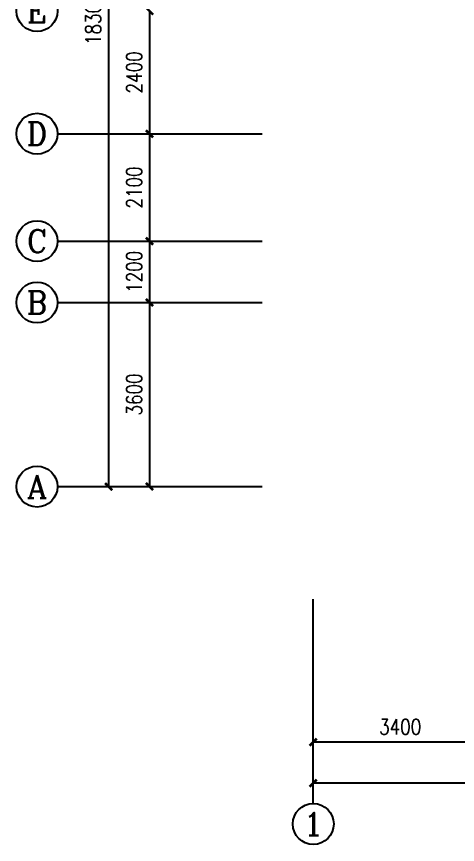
# Model space of a CAD drawing. Header units: millimetres. Extents: x 643 to 40043, y 348 to 31548.
# Drawn here: x 643 to 9262, y 348 to 16540 of the extents above; entities that cross this region are included whole.
import ezdxf
from ezdxf.enums import TextEntityAlignment as Align

# ---------------------------------------------------------------- set-up
doc = ezdxf.new("R2010")
doc.units = ezdxf.units.MM
for name, color, linetype in [('AXIS', 3, 'Continuous'), ('AXIS_TEXT', 7, 'Continuous'), ('PUB_WINDW', 7, 'Continuous')]:
    doc.layers.add(name, color=color, linetype=linetype)
doc.styles.add('COMPLEX', font='COMPLEX')
doc.styles.add('DIM_FONT', font='SIMPLEX', dxfattribs={"width": 0.8})
doc.dimstyles.new('AXIS', dxfattribs={"dimtxt": 300, "dimasz": 1, "dimexe": 250, "dimexo": 300, "dimgap": 0.09, "dimtad": 1, "dimdec": 0, "dimzin": 0, "dimdsep": 46, "dimtxsty": 'DIM_FONT', "dimblk": '_DIMX', "dimcen": 0.09, "dimse1": 1, "dimse2": 1, "dimclrt": 7, "dimadec": 0, "dimazin": 0, "dimtfac": 1, "dimtdec": 0, "dimtix": 1, "dimtmove": 2, "dimatfit": 3, "dimldrblk": '_DIMX', "dimfxl": 1, "dimtolj": 1, "dimtzin": 0, "dimarcsym": 0})

# ---------------------------------------------------------------- blocks, each defined once
blk = doc.blocks.new('_AXISO')
blk.add_circle((0, 0), 0.5)
at = {"layer": 'AXIS_TEXT', "style": 'COMPLEX', "width": 1.041667}
blk.add_attdef('A', text='', height=0.56, dxfattribs=at).set_placement((-0.25, -0.28), (0.25, -0.28), align=Align.FIT)
blk = doc.blocks.new('_DIMX')
at = {"const_width": 50}
blk.add_lwpolyline([(-70, -70), (70, 70)], dxfattribs=at)
blk = doc.blocks.new('*D41')
at = {"color": 0, "linetype": 'ByBlock', "transparency": 16777216}
blk.add_line((-213013, 9382), (-240811, 9382), dxfattribs=at)
at = {"layer": 'DEFPOINTS', "color": 0, "linetype": 'ByBlock', "transparency": 16777216}
for p in [(-240812, 12982), (-213012, 12982), (-240812, 9382)]:
    blk.add_point(p, dxfattribs=at)
at = {"color": 0, "linetype": 'ByBlock', "transparency": 16777216, "rotation": 180}
blk.add_blockref('_DIMX', (-240812, 9382), dxfattribs=at)
at = {"color": 0, "linetype": 'ByBlock', "transparency": 16777216}
blk.add_blockref('_DIMX', (-213012, 9382), dxfattribs=at)
at = {"color": 7, "linetype": 'ByBlock', "transparency": 16777216, "insert": (-226912, 9682), "char_height": 300, "attachment_point": 5, "style": 'DIM_FONT'}
blk.add_mtext('\\A1;27800', dxfattribs=at)
blk = doc.blocks.new('*D51')
at = {"color": 0, "linetype": 'ByBlock', "transparency": 16777216}
blk.add_line((-244012, 24481), (-244012, 22083), dxfattribs=at)
at = {"layer": 'DEFPOINTS', "color": 0, "linetype": 'ByBlock', "transparency": 16777216}
for p in [(-241812, 24482), (-244012, 22082), (-241812, 22082)]:
    blk.add_point(p, dxfattribs=at)
at = {"color": 0, "linetype": 'ByBlock', "transparency": 16777216}
for p, rotation in [((-244012, 24482), 90), ((-244012, 22082), 270)]:
    blk.add_blockref('_DIMX', p, dxfattribs=dict(at, rotation=rotation))
at = {"color": 7, "linetype": 'ByBlock', "transparency": 16777216, "insert": (-244312, 23282), "char_height": 300, "attachment_point": 5, "rotation": 90, "style": 'DIM_FONT'}
blk.add_mtext('\\A1;2400', dxfattribs=at)
blk = doc.blocks.new('*D43')
at = {"color": 0, "linetype": 'ByBlock', "transparency": 16777216}
blk.add_line((-244812, 33481), (-244812, 15183), dxfattribs=at)
at = {"layer": 'DEFPOINTS', "color": 0, "linetype": 'ByBlock', "transparency": 16777216}
for p in [(-241812, 33482), (-244812, 15182), (-241812, 15182)]:
    blk.add_point(p, dxfattribs=at)
at = {"color": 0, "linetype": 'ByBlock', "transparency": 16777216}
for p, rotation in [((-244812, 33482), 90), ((-244812, 15182), 270)]:
    blk.add_blockref('_DIMX', p, dxfattribs=dict(at, rotation=rotation))
at = {"color": 7, "linetype": 'ByBlock', "transparency": 16777216, "insert": (-245112, 24332), "char_height": 300, "attachment_point": 5, "rotation": 90, "style": 'DIM_FONT'}
blk.add_mtext('\\A1;18300', dxfattribs=at)
blk = doc.blocks.new('*D46')
at = {"color": 0, "linetype": 'ByBlock', "transparency": 16777216}
blk.add_line((-237413, 10182), (-240811, 10182), dxfattribs=at)
at = {"layer": 'DEFPOINTS', "color": 0, "linetype": 'ByBlock', "transparency": 16777216}
for p in [(-240812, 12982), (-237412, 12982), (-240812, 10182)]:
    blk.add_point(p, dxfattribs=at)
at = {"color": 0, "linetype": 'ByBlock', "transparency": 16777216, "rotation": 180}
blk.add_blockref('_DIMX', (-240812, 10182), dxfattribs=at)
at = {"color": 0, "linetype": 'ByBlock', "transparency": 16777216}
blk.add_blockref('_DIMX', (-237412, 10182), dxfattribs=at)
at = {"color": 7, "linetype": 'ByBlock', "transparency": 16777216, "insert": (-239112, 10482), "char_height": 300, "attachment_point": 5, "style": 'DIM_FONT'}
blk.add_mtext('\\A1;3400', dxfattribs=at)
blk = doc.blocks.new('*D44')
at = {"color": 0, "linetype": 'ByBlock', "transparency": 16777216}
blk.add_line((-244012, 18781), (-244012, 15183), dxfattribs=at)
at = {"layer": 'DEFPOINTS', "color": 0, "linetype": 'ByBlock', "transparency": 16777216}
for p in [(-241812, 18782), (-244012, 15182), (-241812, 15182)]:
    blk.add_point(p, dxfattribs=at)
at = {"color": 0, "linetype": 'ByBlock', "transparency": 16777216}
for p, rotation in [((-244012, 18782), 90), ((-244012, 15182), 270)]:
    blk.add_blockref('_DIMX', p, dxfattribs=dict(at, rotation=rotation))
at = {"color": 7, "linetype": 'ByBlock', "transparency": 16777216, "insert": (-244312, 16982), "char_height": 300, "attachment_point": 5, "rotation": 90, "style": 'DIM_FONT'}
blk.add_mtext('\\A1;3600', dxfattribs=at)
blk = doc.blocks.new('*D49')
at = {"color": 0, "linetype": 'ByBlock', "transparency": 16777216}
blk.add_line((-244012, 19981), (-244012, 18783), dxfattribs=at)
at = {"layer": 'DEFPOINTS', "color": 0, "linetype": 'ByBlock', "transparency": 16777216}
for p in [(-241812, 19982), (-244012, 18782), (-241812, 18782)]:
    blk.add_point(p, dxfattribs=at)
at = {"color": 0, "linetype": 'ByBlock', "transparency": 16777216}
for p, rotation in [((-244012, 19982), 90), ((-244012, 18782), 270)]:
    blk.add_blockref('_DIMX', p, dxfattribs=dict(at, rotation=rotation))
at = {"color": 7, "linetype": 'ByBlock', "transparency": 16777216, "insert": (-244312, 19382), "char_height": 300, "attachment_point": 5, "rotation": 90, "style": 'DIM_FONT'}
blk.add_mtext('\\A1;1200', dxfattribs=at)
blk = doc.blocks.new('*D50')
at = {"color": 0, "linetype": 'ByBlock', "transparency": 16777216}
blk.add_line((-244012, 22081), (-244012, 19983), dxfattribs=at)
at = {"layer": 'DEFPOINTS', "color": 0, "linetype": 'ByBlock', "transparency": 16777216}
for p in [(-241812, 22082), (-244012, 19982), (-241812, 19982)]:
    blk.add_point(p, dxfattribs=at)
at = {"color": 0, "linetype": 'ByBlock', "transparency": 16777216}
for p, rotation in [((-244012, 22082), 90), ((-244012, 19982), 270)]:
    blk.add_blockref('_DIMX', p, dxfattribs=dict(at, rotation=rotation))
at = {"color": 7, "linetype": 'ByBlock', "transparency": 16777216, "insert": (-244312, 21032), "char_height": 300, "attachment_point": 5, "rotation": 90, "style": 'DIM_FONT'}
blk.add_mtext('\\A1;2100', dxfattribs=at)
blk = doc.blocks.new('1T4F68')
at = {"layer": 'AXIS', "color": 7}
for p, q in [((-3494.2, -14944.5), (505.8, -14944.5)), ((-3494.2, -17044.5), (505.8, -17044.5)), ((-3494.2, -18244.5), (505.8, -18244.5)), ((-3494.2, -21844.5), (505.8, -21844.5)), ((1505.8, -28044.5), (1505.8, -24044.5))]:
    blk.add_line(p, q, dxfattribs=at)
ref = blk.add_blockref('_AXISO', (-3894.2, -12544.5), dxfattribs=dict(at, xscale=800, yscale=800, zscale=800))
ref.add_attrib('A', 'E', dxfattribs={"layer": 'AXIS_TEXT', "height": 448, "style": 'COMPLEX', "width": 1.171875}).set_placement((-4094.2, -12768.5), (-3694.2, -12768.5), align=Align.FIT)
ref = blk.add_blockref('_AXISO', (-3894.2, -14944.5), dxfattribs=dict(at, xscale=800, yscale=800, zscale=800))
ref.add_attrib('A', 'D', dxfattribs={"layer": 'AXIS_TEXT', "height": 448, "style": 'COMPLEX', "width": 1.102941}).set_placement((-4094.2, -15168.5), (-3694.2, -15168.5), align=Align.FIT)
ref = blk.add_blockref('_AXISO', (-3894.2, -17044.5), dxfattribs=dict(at, xscale=800, yscale=800, zscale=800))
ref.add_attrib('A', 'C', dxfattribs={"layer": 'AXIS_TEXT', "height": 448, "style": 'COMPLEX', "width": 1.25}).set_placement((-4094.2, -17268.5), (-3694.2, -17268.5), align=Align.FIT)
ref = blk.add_blockref('_AXISO', (-3894.2, -18244.5), dxfattribs=dict(at, xscale=800, yscale=800, zscale=800))
ref.add_attrib('A', 'B', dxfattribs={"layer": 'AXIS_TEXT', "height": 448, "style": 'COMPLEX', "width": 1.102941}).set_placement((-4094.2, -18468.5), (-3694.2, -18468.5), align=Align.FIT)
at = {"layer": 'AXIS', "color": 7, "xscale": 800, "yscale": 800, "zscale": 800}
blk.add_blockref('_AXISO', (-3894.2, -21844.5), dxfattribs=at).add_auto_attribs({'A': 'A'})
at = {"layer": 'AXIS', "color": 7}
ref = blk.add_blockref('_AXISO', (1505.8, -28444.5), dxfattribs=dict(at, xscale=800, yscale=800, zscale=800))
ref.add_attrib('A', '1', dxfattribs={"layer": 'AXIS_TEXT', "height": 448, "style": 'COMPLEX', "width": 2.083333}).set_placement((1305.8, -28668.5), (1705.8, -28668.5), align=Align.FIT)
for p1, p2, distance, picture, middle in [((505.8, -3544.5), (505.8, -21844.5), -3000, '*D43', (-2794.2, -12694.5)), ((29305.8, -24044.5), (1505.8, -24044.5), 3600, '*D41', (15405.8, -27344.5))]:
    dim = blk.add_aligned_dim(p1=p1, p2=p2, distance=distance, dimstyle='AXIS', dxfattribs=at)
    dim.commit()
    dim.dimension.update_dxf_attribs({"geometry": picture, "text_midpoint": middle, "insert": (242318.1, -37026.6)})
for base, p1, p2, picture, middle in [((-1694.2, -14944.5), (505.8, -12544.5), (505.8, -14944.5), '*D51', (-1994.2, -13744.5)), ((-1694.2, -17044.5), (505.8, -14944.5), (505.8, -17044.5), '*D50', (-1994.2, -15994.5)), ((-1694.2, -18244.5), (505.8, -17044.5), (505.8, -18244.5), '*D49', (-1994.2, -17644.5)), ((-1694.2, -21844.5), (505.8, -18244.5), (505.8, -21844.5), '*D44', (-1994.2, -20044.5))]:
    dim = blk.add_linear_dim(base=base, p1=p1, p2=p2, angle=90, dimstyle='AXIS', dxfattribs=at)
    dim.commit()
    dim.dimension.update_dxf_attribs({"geometry": picture, "text_midpoint": middle, "insert": (242318.1, -37026.6)})
dim = blk.add_linear_dim(base=(1505.8, -26844.5), p1=(4905.8, -24044.5), p2=(1505.8, -24044.5), dimstyle='AXIS', dxfattribs=at)
dim.commit()
dim.dimension.update_dxf_attribs({"geometry": '*D46', "text_midpoint": (3205.8, -26544.5), "insert": (242318.1, -37026.6)})

msp = doc.modelspace()

# ---------------------------------------------------------------- block references
at = {"layer": 'PUB_WINDW'}
msp.add_blockref('1T4F68', (4937, 29192), dxfattribs=at)

doc.saveas('drawing.dxf')
